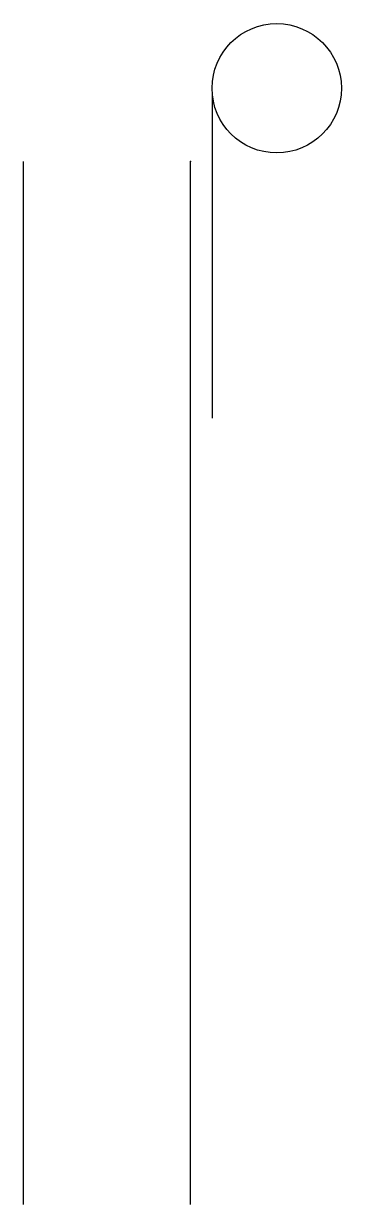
# Model space of a CAD drawing. Extents: x 0 to 457, y 0 to 1698.
import ezdxf

# ---------------------------------------------------------------- set-up
doc = ezdxf.new("R2010")
doc.units = 0
doc.header["$LTSCALE"] = 1000
doc.header["$MEASUREMENT"] = 0

# ---------------------------------------------------------------- blocks, each defined once
blk = doc.blocks.new('金属卷帘门')
for p, q in [((271.5, 1130.9), (271.5, 1594.6)), ((0, 0), (0, 1500)), ((240, 0), (240, 1500))]:
    blk.add_line(p, q)
blk.add_circle((363.9, 1605.4), 93)
blk.add_point((240, 1500))

msp = doc.modelspace()

# ---------------------------------------------------------------- block references
msp.add_blockref('金属卷帘门', (0, 0))

doc.saveas('drawing.dxf')
